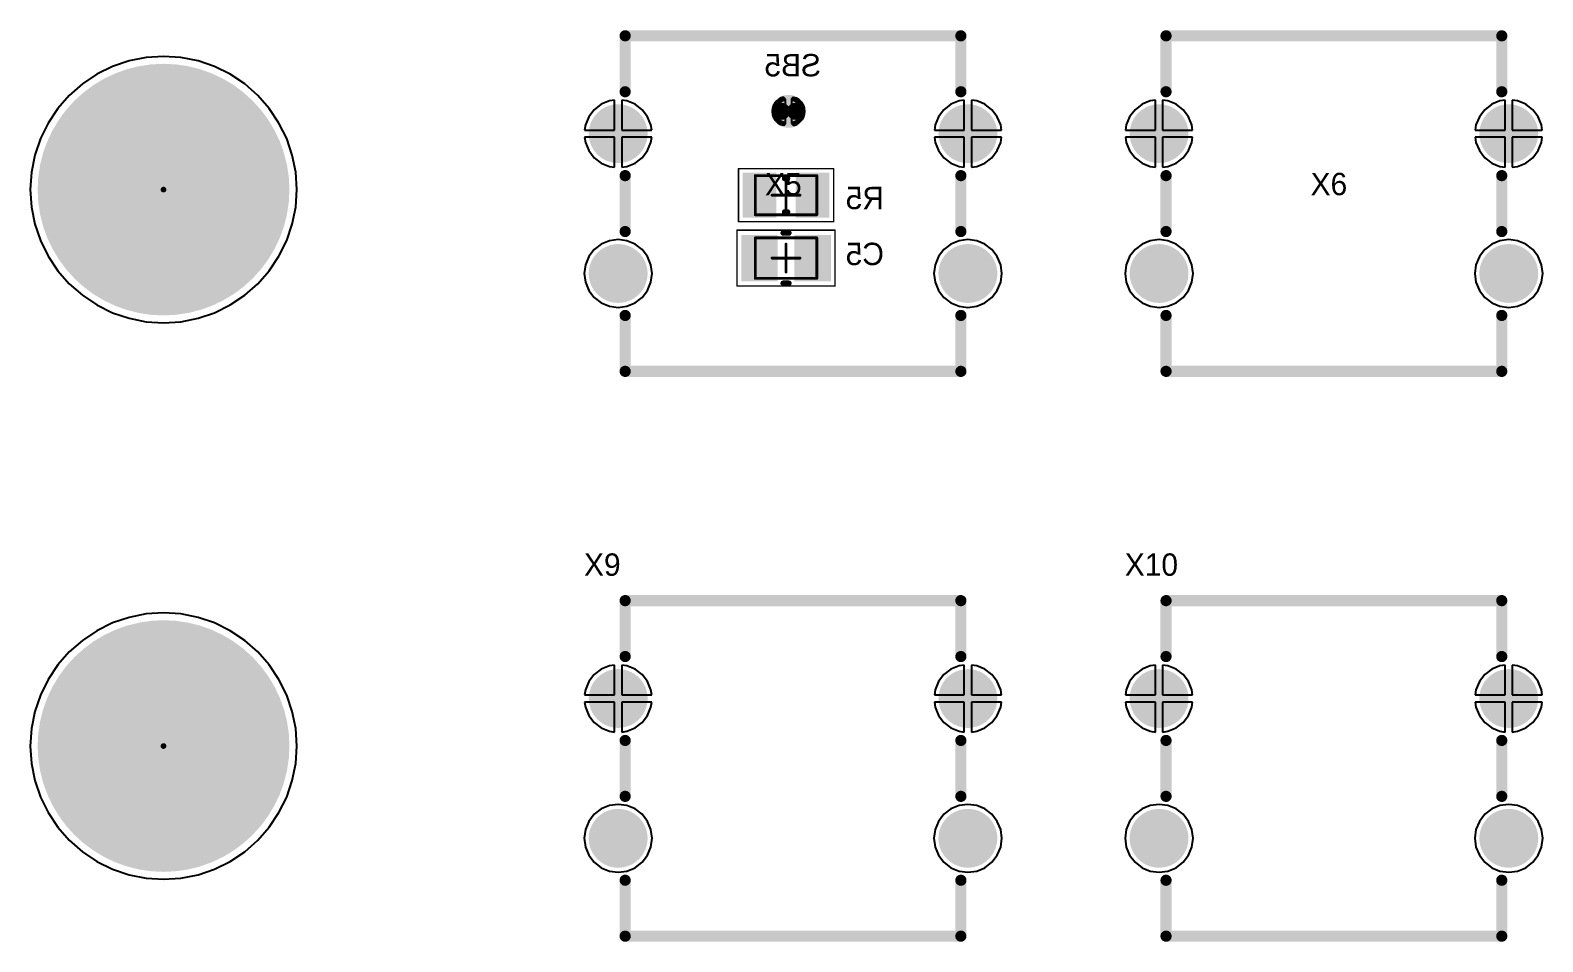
# Model space of a CAD drawing. Header units: millimetres. Extents: x 27 to 265, y 27 to 156.
# Drawn here: x 94.7 to 148.8, y 60.8 to 93.4 of the extents above; entities that cross this region are included whole.
import ezdxf

# ---------------------------------------------------------------- set-up
doc = ezdxf.new("R2010")
doc.units = ezdxf.units.MM
for name, color, linetype in [('BottomLayer', 5, 'Continuous'), ('BottomOverlay', 54, 'Continuous'), ('BottomPaste', 16, 'Continuous'), ('BottomSolder', 6, 'Continuous'), ('Mechanical13', 56, 'Continuous'), ('Mechanical15', 56, 'Continuous'), ('MultiLayer', 9, 'Continuous'), ('PadHoleLayer', 156, 'Continuous'), ('TopLayer', 1, 'Continuous'), ('TopOverlay', 2, 'Continuous'), ('TopSolder', 216, 'Continuous')]:
    doc.layers.add(name, color=color, linetype=linetype)

msp = doc.modelspace()

# ---------------------------------------------------------------- linework, layer by layer
at = {"layer": 'BottomLayer'}
for p, q in [((121.403, 90.851), (121.35, 90.792)), ((121.477, 90.924), (121.403, 90.851)), ((121.542, 90.967), (121.477, 90.924)), ((121.66, 91.005), (121.542, 90.967)), ((121.736, 90.932), (121.66, 91.005)), ((121.736, 90.07), (121.736, 90.932)), ((121.97, 90.983), (121.94, 90.93)), ((121.94, 90.93), (121.94, 90.068)), ((122.021, 91), (121.97, 90.983)), ((122.122, 90.969), (122.021, 91)), ((122.214, 90.911), (122.122, 90.969)), ((122.298, 90.83), (122.214, 90.911)), ((122.381, 90.693), (122.298, 90.83)), ((121.292, 90.693), (121.264, 90.599)), ((121.264, 90.599), (121.269, 90.378)), ((121.269, 90.378), (121.294, 90.307)), ((121.35, 90.792), (121.292, 90.693)), ((121.294, 90.307), (121.378, 90.17)), ((122.326, 90.208), (122.384, 90.307)), ((122.407, 90.622), (122.381, 90.693)), ((122.384, 90.307), (122.412, 90.401)), ((122.412, 90.401), (122.407, 90.622)), ((121.378, 90.17), (121.462, 90.089)), ((121.462, 90.089), (121.554, 90.031)), ((121.554, 90.031), (121.655, 90)), ((121.655, 90), (121.706, 90.017)), ((121.706, 90.017), (121.736, 90.07)), ((121.94, 90.068), (122.016, 89.995)), ((122.016, 89.995), (122.134, 90.033)), ((122.134, 90.033), (122.199, 90.076)), ((122.199, 90.076), (122.272, 90.149)), ((122.272, 90.149), (122.326, 90.208))]:
    msp.add_line(p, q, dxfattribs=at)
at = {"layer": 'BottomLayer', "const_width": 0.152}
for points in [[(121.659, 90.069, -0.77568), (121.659, 90.931)], [(122.016, 90.931, -0.77568), (122.016, 90.069)]]:
    msp.add_lwpolyline(points, format="xyb", dxfattribs=at)
at = {"layer": 'BottomLayer'}
for points, const_width in [([(121.621, 90.931, 1), (121.698, 90.931, 1)], 0.0762), ([(121.978, 90.931, 1), (122.054, 90.931, 1)], 0.0762), ([(115.275, 89.7, 1), (116.225, 89.7, 1)], 0.95), ([(121.449, 90.5, 1), (121.551, 90.5, 1)], 0.102), ([(121.45, 90.5, 1), (121.55, 90.5, 1)], 0.1), ([(122.125, 90.5, 1), (122.226, 90.5, 1)], 0.102), ([(122.126, 90.5, 1), (122.226, 90.5, 1)], 0.1), ([(127.775, 89.7, 1), (128.725, 89.7, 1)], 0.95), ([(134.608, 89.7, 1), (135.558, 89.7, 1)], 0.95), ([(147.108, 89.7, 1), (148.058, 89.7, 1)], 0.95), ([(121.621, 90.069, 1), (121.698, 90.069, 1)], 0.0762), ([(121.978, 90.069, 1), (122.054, 90.069, 1)], 0.0762), ([(115.275, 84.7, 1), (116.225, 84.7, 1)], 0.95), ([(127.775, 84.7, 1), (128.725, 84.7, 1)], 0.95), ([(134.608, 84.7, 1), (135.558, 84.7, 1)], 0.95), ([(147.108, 84.7, 1), (148.058, 84.7, 1)], 0.95), ([(115.275, 69.5, 1), (116.225, 69.5, 1)], 0.95), ([(127.775, 69.5, 1), (128.725, 69.5, 1)], 0.95), ([(134.608, 69.5, 1), (135.558, 69.5, 1)], 0.95), ([(147.108, 69.5, 1), (148.058, 69.5, 1)], 0.95), ([(115.275, 64.5, 1), (116.225, 64.5, 1)], 0.95), ([(127.775, 64.5, 1), (128.725, 64.5, 1)], 0.95), ([(134.608, 64.5, 1), (135.558, 64.5, 1)], 0.95), ([(147.108, 64.5, 1), (148.058, 64.5, 1)], 0.95)]:
    msp.add_lwpolyline(points, format="xyb", close=True, dxfattribs=dict(at, const_width=const_width))
at = {"layer": 'BottomLayer', "const_width": 0.203}
msp.add_lwpolyline([(121.5, 90.5), (122.176, 90.5)], dxfattribs=at)
at = {"layer": 'BottomLayer'}
for points in [[(121.3, 86.8), (121.3, 88.2), (120.3, 86.8), (120.3, 88.2)], [(123.2, 86.8), (123.2, 88.2), (122.2, 86.8), (122.2, 88.2)], [(120.25, 85.975), (120.25, 84.525), (121.35, 85.975), (121.35, 84.525)], [(122.15, 85.975), (122.15, 84.525), (123.25, 85.975), (123.25, 84.525)]]:
    msp.add_solid(points, dxfattribs=at)
at = {"layer": 'BottomOverlay', "const_width": 0.2}
for points in [[(121.7, 88.1), (121.8, 88.1)], [(121.7, 86.9), (121.8, 86.9)], [(121.65, 86.15), (121.85, 86.15)], [(121.65, 84.35), (121.85, 84.35)]]:
    msp.add_lwpolyline(points, dxfattribs=at)
at = {"layer": 'BottomOverlay', "const_width": 0.1}
for points in [[(121.65, 88.1, 1), (121.75, 88.1, 1)], [(121.75, 88.1, 1), (121.85, 88.1, 1)], [(121.65, 86.9, 1), (121.75, 86.9, 1)], [(121.75, 86.9, 1), (121.85, 86.9, 1)], [(121.6, 86.15, 1), (121.7, 86.15, 1)], [(121.8, 86.15, 1), (121.9, 86.15, 1)], [(121.6, 84.35, 1), (121.7, 84.35, 1)], [(121.8, 84.35, 1), (121.9, 84.35, 1)]]:
    msp.add_lwpolyline(points, format="xyb", close=True, dxfattribs=at)
at = {"layer": 'BottomPaste'}
for points in [[(121.3, 86.8), (121.3, 88.2), (120.3, 86.8), (120.3, 88.2)], [(123.2, 86.8), (123.2, 88.2), (122.2, 86.8), (122.2, 88.2)], [(120.25, 85.975), (120.25, 84.525), (121.35, 85.975), (121.35, 84.525)], [(122.15, 85.975), (122.15, 84.525), (123.25, 85.975), (123.25, 84.525)]]:
    msp.add_solid(points, dxfattribs=at)
at = {"layer": 'BottomSolder'}
for points, const_width in [([(122.089, 90.5, 1), (121.53, 90.5, 1)], 0.61), ([(122.145, 90.5, 1), (121.586, 90.5, 1)], 0.61), ([(115.224, 89.7, 1), (116.276, 89.7, 1)], 1.052), ([(121.378, 90.5, 1), (121.683, 90.5, 1)], 0.305), ([(121.434, 90.5, 1), (121.739, 90.5, 1)], 0.305), ([(121.399, 90.5, 1), (121.601, 90.5, 1)], 0.202), ([(121.937, 90.5, 1), (122.242, 90.5, 1)], 0.305), ([(121.993, 90.5, 1), (122.298, 90.5, 1)], 0.305), ([(122.075, 90.5, 1), (122.276, 90.5, 1)], 0.202), ([(127.724, 89.7, 1), (128.776, 89.7, 1)], 1.052), ([(134.558, 89.7, 1), (135.609, 89.7, 1)], 1.052), ([(147.058, 89.7, 1), (148.109, 89.7, 1)], 1.052), ([(99.449, 87.7, 1), (99.551, 87.7, 1)], 0.102), ([(115.224, 84.7, 1), (116.276, 84.7, 1)], 1.052), ([(127.724, 84.7, 1), (128.776, 84.7, 1)], 1.052), ([(134.558, 84.7, 1), (135.609, 84.7, 1)], 1.052), ([(147.058, 84.7, 1), (148.109, 84.7, 1)], 1.052), ([(115.224, 69.5, 1), (116.276, 69.5, 1)], 1.052), ([(127.724, 69.5, 1), (128.776, 69.5, 1)], 1.052), ([(134.558, 69.5, 1), (135.609, 69.5, 1)], 1.052), ([(147.058, 69.5, 1), (148.109, 69.5, 1)], 1.052), ([(99.449, 67.8, 1), (99.551, 67.8, 1)], 0.102), ([(115.224, 64.5, 1), (116.276, 64.5, 1)], 1.052), ([(127.724, 64.5, 1), (128.776, 64.5, 1)], 1.052), ([(134.558, 64.5, 1), (135.609, 64.5, 1)], 1.052), ([(147.058, 64.5, 1), (148.109, 64.5, 1)], 1.052)]:
    msp.add_lwpolyline(points, format="xyb", close=True, dxfattribs=dict(at, const_width=const_width))
for points in [[(121.402, 86.698), (121.402, 88.302), (120.198, 86.698), (120.198, 88.302)], [(123.302, 86.698), (123.302, 88.302), (122.098, 86.698), (122.098, 88.302)], [(120.148, 86.077), (120.148, 84.423), (121.452, 86.077), (121.452, 84.423)], [(122.048, 86.077), (122.048, 84.423), (123.352, 86.077), (123.352, 84.423)]]:
    msp.add_solid(points, dxfattribs=at)
at = {"layer": 'Mechanical13', "const_width": 0.1}
for points in [[(120.65, 88.2), (122.85, 88.2)], [(120.65, 86.8), (120.65, 88.2)], [(122.85, 86.8), (122.85, 88.2)], [(120.65, 86.8), (122.85, 86.8)], [(120.65, 84.525), (120.65, 85.975)], [(120.65, 85.975), (122.85, 85.975)], [(122.85, 84.525), (122.85, 85.975)], [(120.65, 84.525), (122.85, 84.525)]]:
    msp.add_lwpolyline(points, dxfattribs=at)
at = {"layer": 'Mechanical13', "const_width": 0.05}
for points in [[(120.625, 88.2, 1), (120.675, 88.2, 1)], [(120.625, 88.2, 1), (120.675, 88.2, 1)], [(122.825, 88.2, 1), (122.875, 88.2, 1)], [(122.825, 88.2, 1), (122.875, 88.2, 1)], [(120.625, 86.8, 1), (120.675, 86.8, 1)], [(120.625, 86.8, 1), (120.675, 86.8, 1)], [(122.825, 86.8, 1), (122.875, 86.8, 1)], [(122.825, 86.8, 1), (122.875, 86.8, 1)], [(120.625, 85.975, 1), (120.675, 85.975, 1)], [(120.625, 85.975, 1), (120.675, 85.975, 1)], [(122.825, 85.975, 1), (122.875, 85.975, 1)], [(122.825, 85.975, 1), (122.875, 85.975, 1)], [(120.625, 84.525, 1), (120.675, 84.525, 1)], [(120.625, 84.525, 1), (120.675, 84.525, 1)], [(122.825, 84.525, 1), (122.875, 84.525, 1)], [(122.825, 84.525, 1), (122.875, 84.525, 1)]]:
    msp.add_lwpolyline(points, format="xyb", close=True, dxfattribs=at)
at = {"layer": 'Mechanical15'}
for points, const_width in [([(120.05, 88.45), (123.45, 88.45)], 0.05), ([(120.05, 86.55), (120.05, 88.45)], 0.05), ([(123.45, 86.55), (123.45, 88.45)], 0.05), ([(121.75, 87), (121.75, 88)], 0.1), ([(121.25, 87.5), (122.25, 87.5)], 0.1), ([(120.05, 86.55), (123.45, 86.55)], 0.05), ([(120, 84.25), (120, 86.25)], 0.05), ([(120, 86.25), (123.5, 86.25)], 0.05), ([(123.5, 84.25), (123.5, 86.25)], 0.05), ([(121.75, 84.75), (121.75, 85.75)], 0.1), ([(121.25, 85.25), (122.25, 85.25)], 0.1), ([(120, 84.25), (123.5, 84.25)], 0.05)]:
    msp.add_lwpolyline(points, dxfattribs=dict(at, const_width=const_width))
for points, const_width in [([(120.038, 88.45, 1), (120.063, 88.45, 1)], 0.025), ([(120.038, 88.45, 1), (120.063, 88.45, 1)], 0.025), ([(123.438, 88.45, 1), (123.463, 88.45, 1)], 0.025), ([(123.438, 88.45, 1), (123.463, 88.45, 1)], 0.025), ([(121.725, 88, 1), (121.775, 88, 1)], 0.05), ([(121.225, 87.5, 1), (121.275, 87.5, 1)], 0.05), ([(121.725, 87, 1), (121.775, 87, 1)], 0.05), ([(122.225, 87.5, 1), (122.275, 87.5, 1)], 0.05), ([(120.038, 86.55, 1), (120.063, 86.55, 1)], 0.025), ([(120.038, 86.55, 1), (120.063, 86.55, 1)], 0.025), ([(123.438, 86.55, 1), (123.463, 86.55, 1)], 0.025), ([(123.438, 86.55, 1), (123.463, 86.55, 1)], 0.025), ([(119.987, 86.25, 1), (120.012, 86.25, 1)], 0.025), ([(119.987, 86.25, 1), (120.012, 86.25, 1)], 0.025), ([(123.488, 86.25, 1), (123.512, 86.25, 1)], 0.025), ([(123.488, 86.25, 1), (123.512, 86.25, 1)], 0.025), ([(121.725, 85.75, 1), (121.775, 85.75, 1)], 0.05), ([(121.225, 85.25, 1), (121.275, 85.25, 1)], 0.05), ([(122.225, 85.25, 1), (122.275, 85.25, 1)], 0.05), ([(121.725, 84.75, 1), (121.775, 84.75, 1)], 0.05), ([(119.987, 84.25, 1), (120.012, 84.25, 1)], 0.025), ([(119.987, 84.25, 1), (120.012, 84.25, 1)], 0.025), ([(123.488, 84.25, 1), (123.512, 84.25, 1)], 0.025), ([(123.488, 84.25, 1), (123.512, 84.25, 1)], 0.025)]:
    msp.add_lwpolyline(points, format="xyb", close=True, dxfattribs=dict(at, const_width=const_width))
at = {"layer": 'MultiLayer', "const_width": 0.95}
for points in [[(115.275, 89.7, 1), (116.225, 89.7, 1)], [(127.775, 89.7, 1), (128.725, 89.7, 1)], [(134.608, 89.7, 1), (135.558, 89.7, 1)], [(147.108, 89.7, 1), (148.058, 89.7, 1)], [(115.275, 84.7, 1), (116.225, 84.7, 1)], [(127.775, 84.7, 1), (128.725, 84.7, 1)], [(134.608, 84.7, 1), (135.558, 84.7, 1)], [(147.108, 84.7, 1), (148.058, 84.7, 1)], [(115.275, 69.5, 1), (116.225, 69.5, 1)], [(127.775, 69.5, 1), (128.725, 69.5, 1)], [(134.608, 69.5, 1), (135.558, 69.5, 1)], [(147.108, 69.5, 1), (148.058, 69.5, 1)], [(115.275, 64.5, 1), (116.225, 64.5, 1)], [(127.775, 64.5, 1), (128.725, 64.5, 1)], [(134.608, 64.5, 1), (135.558, 64.5, 1)], [(147.108, 64.5, 1), (148.058, 64.5, 1)]]:
    msp.add_lwpolyline(points, format="xyb", close=True, dxfattribs=at)
at = {"layer": 'PadHoleLayer'}
for points, const_width in [([(97.25, 87.7, 1), (101.75, 87.7, 1)], 4.5), ([(115.425, 89.7, 1), (116.075, 89.7, 1)], 0.65), ([(127.925, 89.7, 1), (128.575, 89.7, 1)], 0.65), ([(134.758, 89.7, 1), (135.408, 89.7, 1)], 0.65), ([(147.258, 89.7, 1), (147.908, 89.7, 1)], 0.65), ([(115.425, 84.7, 1), (116.075, 84.7, 1)], 0.65), ([(127.925, 84.7, 1), (128.575, 84.7, 1)], 0.65), ([(134.758, 84.7, 1), (135.408, 84.7, 1)], 0.65), ([(147.258, 84.7, 1), (147.908, 84.7, 1)], 0.65), ([(97.25, 67.8, 1), (101.75, 67.8, 1)], 4.5), ([(115.425, 69.5, 1), (116.075, 69.5, 1)], 0.65), ([(127.925, 69.5, 1), (128.575, 69.5, 1)], 0.65), ([(134.758, 69.5, 1), (135.408, 69.5, 1)], 0.65), ([(147.258, 69.5, 1), (147.908, 69.5, 1)], 0.65), ([(115.425, 64.5, 1), (116.075, 64.5, 1)], 0.65), ([(127.925, 64.5, 1), (128.575, 64.5, 1)], 0.65), ([(134.758, 64.5, 1), (135.408, 64.5, 1)], 0.65), ([(147.258, 64.5, 1), (147.908, 64.5, 1)], 0.65)]:
    msp.add_lwpolyline(points, format="xyb", close=True, dxfattribs=dict(at, const_width=const_width))
at = {"layer": 'TopLayer'}
for p, q in [((99.5, 92.464), (98.878, 92.423)), ((100.122, 92.423), (99.5, 92.464)), ((97.677, 92.102), (97.118, 91.826)), ((98.267, 92.302), (97.677, 92.102)), ((98.878, 92.423), (98.267, 92.302)), ((100.733, 92.302), (100.122, 92.423)), ((101.323, 92.102), (100.733, 92.302)), ((101.882, 91.826), (101.323, 92.102)), ((96.6, 91.48), (96.131, 91.069)), ((97.118, 91.826), (96.6, 91.48)), ((102.4, 91.48), (101.882, 91.826)), ((102.869, 91.069), (102.4, 91.48)), ((96.131, 91.069), (95.72, 90.6)), ((103.28, 90.6), (102.869, 91.069)), ((115.436, 90.873), (115.143, 90.752)), ((115.623, 90.898), (115.436, 90.873)), ((115.623, 89.827), (115.623, 90.898)), ((116.064, 90.873), (115.877, 90.898)), ((115.877, 90.898), (115.877, 89.827)), ((116.357, 90.752), (116.064, 90.873)), ((127.936, 90.873), (127.643, 90.752)), ((128.123, 90.898), (127.936, 90.873)), ((128.123, 89.827), (128.123, 90.898)), ((128.564, 90.873), (128.377, 90.898)), ((128.377, 90.898), (128.377, 89.827)), ((128.857, 90.752), (128.564, 90.873)), ((134.769, 90.873), (134.476, 90.752)), ((134.956, 90.898), (134.769, 90.873)), ((134.956, 89.827), (134.956, 90.898)), ((135.398, 90.873), (135.21, 90.898)), ((135.21, 90.898), (135.21, 89.827)), ((135.691, 90.752), (135.398, 90.873)), ((147.269, 90.873), (146.976, 90.752)), ((147.456, 90.898), (147.269, 90.873)), ((147.456, 89.827), (147.456, 90.898)), ((147.898, 90.873), (147.71, 90.898)), ((147.71, 90.898), (147.71, 89.827)), ((148.191, 90.752), (147.898, 90.873)), ((95.72, 90.6), (95.374, 90.082)), ((103.626, 90.082), (103.28, 90.6)), ((114.698, 90.307), (114.577, 90.014)), ((114.891, 90.559), (114.698, 90.307)), ((115.143, 90.752), (114.891, 90.559)), ((116.609, 90.559), (116.357, 90.752)), ((116.802, 90.307), (116.609, 90.559)), ((116.923, 90.014), (116.802, 90.307)), ((127.198, 90.307), (127.077, 90.014)), ((127.391, 90.559), (127.198, 90.307)), ((127.643, 90.752), (127.391, 90.559)), ((129.109, 90.559), (128.857, 90.752)), ((129.302, 90.307), (129.109, 90.559)), ((129.423, 90.014), (129.302, 90.307)), ((134.032, 90.307), (133.91, 90.014)), ((134.225, 90.559), (134.032, 90.307)), ((134.476, 90.752), (134.225, 90.559)), ((135.942, 90.559), (135.691, 90.752)), ((136.135, 90.307), (135.942, 90.559)), ((136.256, 90.014), (136.135, 90.307)), ((146.532, 90.307), (146.41, 90.014)), ((146.725, 90.559), (146.532, 90.307)), ((146.976, 90.752), (146.725, 90.559)), ((148.442, 90.559), (148.191, 90.752)), ((148.635, 90.307), (148.442, 90.559)), ((148.756, 90.014), (148.635, 90.307)), ((95.374, 90.082), (95.098, 89.523)), ((103.902, 89.523), (103.626, 90.082)), ((114.577, 90.014), (114.552, 89.827)), ((114.552, 89.827), (115.623, 89.827)), ((115.877, 89.827), (116.948, 89.827)), ((116.948, 89.827), (116.923, 90.014)), ((127.077, 90.014), (127.052, 89.827)), ((127.052, 89.827), (128.123, 89.827)), ((128.377, 89.827), (129.448, 89.827)), ((129.448, 89.827), (129.423, 90.014)), ((133.91, 90.014), (133.886, 89.827)), ((133.886, 89.827), (134.956, 89.827)), ((135.21, 89.827), (136.281, 89.827)), ((136.281, 89.827), (136.256, 90.014)), ((146.41, 90.014), (146.386, 89.827)), ((146.386, 89.827), (147.456, 89.827)), ((147.71, 89.827), (148.781, 89.827)), ((148.781, 89.827), (148.756, 90.014)), ((95.098, 89.523), (94.898, 88.933)), ((104.102, 88.933), (103.902, 89.523)), ((115.623, 89.573), (114.552, 89.573)), ((114.552, 89.573), (114.577, 89.386)), ((114.577, 89.386), (114.698, 89.093)), ((115.623, 88.502), (115.623, 89.573)), ((116.948, 89.573), (115.877, 89.573)), ((115.877, 89.573), (115.877, 88.502)), ((116.802, 89.093), (116.923, 89.386)), ((116.923, 89.386), (116.948, 89.573)), ((128.123, 89.573), (127.052, 89.573)), ((127.052, 89.573), (127.077, 89.386)), ((127.077, 89.386), (127.198, 89.093)), ((128.123, 88.502), (128.123, 89.573)), ((129.448, 89.573), (128.377, 89.573)), ((128.377, 89.573), (128.377, 88.502)), ((129.302, 89.093), (129.423, 89.386)), ((129.423, 89.386), (129.448, 89.573)), ((134.956, 89.573), (133.886, 89.573)), ((133.886, 89.573), (133.91, 89.386)), ((133.91, 89.386), (134.032, 89.093)), ((134.956, 88.502), (134.956, 89.573)), ((136.281, 89.573), (135.21, 89.573)), ((135.21, 89.573), (135.21, 88.502)), ((136.135, 89.093), (136.256, 89.386)), ((136.256, 89.386), (136.281, 89.573)), ((147.456, 89.573), (146.386, 89.573)), ((146.386, 89.573), (146.41, 89.386)), ((146.41, 89.386), (146.532, 89.093)), ((147.456, 88.502), (147.456, 89.573)), ((148.781, 89.573), (147.71, 89.573)), ((147.71, 89.573), (147.71, 88.502)), ((148.635, 89.093), (148.756, 89.386)), ((148.756, 89.386), (148.781, 89.573)), ((94.898, 88.933), (94.777, 88.322)), ((104.223, 88.322), (104.102, 88.933)), ((114.698, 89.093), (114.891, 88.841)), ((114.891, 88.841), (115.143, 88.648)), ((116.357, 88.648), (116.609, 88.841)), ((116.609, 88.841), (116.802, 89.093)), ((127.198, 89.093), (127.391, 88.841)), ((127.391, 88.841), (127.643, 88.648)), ((128.857, 88.648), (129.109, 88.841)), ((129.109, 88.841), (129.302, 89.093)), ((134.032, 89.093), (134.225, 88.841)), ((134.225, 88.841), (134.476, 88.648)), ((135.691, 88.648), (135.942, 88.841)), ((135.942, 88.841), (136.135, 89.093)), ((146.532, 89.093), (146.725, 88.841)), ((146.725, 88.841), (146.976, 88.648)), ((148.191, 88.648), (148.442, 88.841)), ((148.442, 88.841), (148.635, 89.093)), ((94.777, 88.322), (94.736, 87.7)), ((104.264, 87.7), (104.223, 88.322)), ((115.143, 88.648), (115.436, 88.527)), ((115.436, 88.527), (115.623, 88.502)), ((115.877, 88.502), (116.064, 88.527)), ((116.064, 88.527), (116.357, 88.648)), ((127.643, 88.648), (127.936, 88.527)), ((127.936, 88.527), (128.123, 88.502)), ((128.377, 88.502), (128.564, 88.527)), ((128.564, 88.527), (128.857, 88.648)), ((134.476, 88.648), (134.769, 88.527)), ((134.769, 88.527), (134.956, 88.502)), ((135.21, 88.502), (135.398, 88.527)), ((135.398, 88.527), (135.691, 88.648)), ((146.976, 88.648), (147.269, 88.527)), ((147.269, 88.527), (147.456, 88.502)), ((147.71, 88.502), (147.898, 88.527)), ((147.898, 88.527), (148.191, 88.648)), ((94.736, 87.7), (94.777, 87.078)), ((104.223, 87.078), (104.264, 87.7)), ((94.777, 87.078), (94.898, 86.467)), ((104.102, 86.467), (104.223, 87.078)), ((94.898, 86.467), (95.098, 85.877)), ((103.902, 85.877), (104.102, 86.467)), ((95.098, 85.877), (95.374, 85.318)), ((103.626, 85.318), (103.902, 85.877)), ((114.891, 85.559), (114.698, 85.307)), ((115.143, 85.752), (114.891, 85.559)), ((115.436, 85.873), (115.143, 85.752)), ((115.75, 85.914), (115.436, 85.873)), ((116.064, 85.873), (115.75, 85.914)), ((116.357, 85.752), (116.064, 85.873)), ((116.609, 85.559), (116.357, 85.752)), ((116.802, 85.307), (116.609, 85.559)), ((127.391, 85.559), (127.198, 85.307)), ((127.643, 85.752), (127.391, 85.559)), ((127.936, 85.873), (127.643, 85.752)), ((128.25, 85.914), (127.936, 85.873)), ((128.564, 85.873), (128.25, 85.914)), ((128.857, 85.752), (128.564, 85.873)), ((129.109, 85.559), (128.857, 85.752)), ((129.302, 85.307), (129.109, 85.559)), ((134.225, 85.559), (134.032, 85.307)), ((134.476, 85.752), (134.225, 85.559)), ((134.769, 85.873), (134.476, 85.752)), ((135.083, 85.914), (134.769, 85.873)), ((135.398, 85.873), (135.083, 85.914)), ((135.691, 85.752), (135.398, 85.873)), ((135.942, 85.559), (135.691, 85.752)), ((136.135, 85.307), (135.942, 85.559)), ((146.725, 85.559), (146.532, 85.307)), ((146.976, 85.752), (146.725, 85.559)), ((147.269, 85.873), (146.976, 85.752)), ((147.583, 85.914), (147.269, 85.873)), ((147.898, 85.873), (147.583, 85.914)), ((148.191, 85.752), (147.898, 85.873)), ((148.442, 85.559), (148.191, 85.752)), ((148.635, 85.307), (148.442, 85.559)), ((95.374, 85.318), (95.72, 84.8)), ((103.28, 84.8), (103.626, 85.318)), ((114.577, 85.014), (114.536, 84.7)), ((114.698, 85.307), (114.577, 85.014)), ((116.923, 85.014), (116.802, 85.307)), ((116.964, 84.7), (116.923, 85.014)), ((127.077, 85.014), (127.036, 84.7)), ((127.198, 85.307), (127.077, 85.014)), ((129.423, 85.014), (129.302, 85.307)), ((129.464, 84.7), (129.423, 85.014)), ((133.91, 85.014), (133.869, 84.7)), ((134.032, 85.307), (133.91, 85.014)), ((136.256, 85.014), (136.135, 85.307)), ((136.298, 84.7), (136.256, 85.014)), ((146.41, 85.014), (146.369, 84.7)), ((146.532, 85.307), (146.41, 85.014)), ((148.756, 85.014), (148.635, 85.307)), ((148.798, 84.7), (148.756, 85.014)), ((95.72, 84.8), (96.131, 84.331)), ((102.869, 84.331), (103.28, 84.8)), ((114.536, 84.7), (114.577, 84.386)), ((114.577, 84.386), (114.698, 84.093)), ((116.802, 84.093), (116.923, 84.386)), ((116.923, 84.386), (116.964, 84.7)), ((127.036, 84.7), (127.077, 84.386)), ((127.077, 84.386), (127.198, 84.093)), ((129.302, 84.093), (129.423, 84.386)), ((129.423, 84.386), (129.464, 84.7)), ((133.869, 84.7), (133.91, 84.386)), ((133.91, 84.386), (134.032, 84.093)), ((136.135, 84.093), (136.256, 84.386)), ((136.256, 84.386), (136.298, 84.7)), ((146.369, 84.7), (146.41, 84.386)), ((146.41, 84.386), (146.532, 84.093)), ((148.635, 84.093), (148.756, 84.386)), ((148.756, 84.386), (148.798, 84.7)), ((96.131, 84.331), (96.6, 83.92)), ((96.6, 83.92), (97.118, 83.574)), ((101.882, 83.574), (102.4, 83.92)), ((102.4, 83.92), (102.869, 84.331)), ((114.698, 84.093), (114.891, 83.841)), ((114.891, 83.841), (115.143, 83.648)), ((116.357, 83.648), (116.609, 83.841)), ((116.609, 83.841), (116.802, 84.093)), ((127.198, 84.093), (127.391, 83.841)), ((127.391, 83.841), (127.643, 83.648)), ((128.857, 83.648), (129.109, 83.841)), ((129.109, 83.841), (129.302, 84.093)), ((134.032, 84.093), (134.225, 83.841)), ((134.225, 83.841), (134.476, 83.648)), ((135.691, 83.648), (135.942, 83.841)), ((135.942, 83.841), (136.135, 84.093)), ((146.532, 84.093), (146.725, 83.841)), ((146.725, 83.841), (146.976, 83.648)), ((148.191, 83.648), (148.442, 83.841)), ((148.442, 83.841), (148.635, 84.093)), ((97.118, 83.574), (97.677, 83.298)), ((97.677, 83.298), (98.267, 83.098)), ((100.733, 83.098), (101.323, 83.298)), ((101.323, 83.298), (101.882, 83.574)), ((115.143, 83.648), (115.436, 83.527)), ((115.436, 83.527), (115.75, 83.486)), ((115.75, 83.486), (116.064, 83.527)), ((116.064, 83.527), (116.357, 83.648)), ((127.643, 83.648), (127.936, 83.527)), ((127.936, 83.527), (128.25, 83.486)), ((128.25, 83.486), (128.564, 83.527)), ((128.564, 83.527), (128.857, 83.648)), ((134.476, 83.648), (134.769, 83.527)), ((134.769, 83.527), (135.083, 83.486)), ((135.083, 83.486), (135.398, 83.527)), ((135.398, 83.527), (135.691, 83.648)), ((146.976, 83.648), (147.269, 83.527)), ((147.269, 83.527), (147.583, 83.486)), ((147.583, 83.486), (147.898, 83.527)), ((147.898, 83.527), (148.191, 83.648)), ((98.267, 83.098), (98.878, 82.977)), ((98.878, 82.977), (99.5, 82.936)), ((99.5, 82.936), (100.122, 82.977)), ((100.122, 82.977), (100.733, 83.098)), ((98.878, 72.523), (98.267, 72.402)), ((99.5, 72.564), (98.878, 72.523)), ((100.122, 72.523), (99.5, 72.564)), ((100.733, 72.402), (100.122, 72.523)), ((97.118, 71.926), (96.6, 71.58)), ((97.677, 72.202), (97.118, 71.926)), ((98.267, 72.402), (97.677, 72.202)), ((101.323, 72.202), (100.733, 72.402)), ((101.882, 71.926), (101.323, 72.202)), ((102.4, 71.58), (101.882, 71.926)), ((96.6, 71.58), (96.131, 71.169)), ((102.869, 71.169), (102.4, 71.58)), ((96.131, 71.169), (95.72, 70.7)), ((103.28, 70.7), (102.869, 71.169)), ((95.72, 70.7), (95.374, 70.182)), ((103.626, 70.182), (103.28, 70.7)), ((114.891, 70.359), (114.698, 70.107)), ((115.143, 70.552), (114.891, 70.359)), ((115.436, 70.673), (115.143, 70.552)), ((115.623, 70.698), (115.436, 70.673)), ((115.623, 69.627), (115.623, 70.698)), ((116.064, 70.673), (115.877, 70.698)), ((115.877, 70.698), (115.877, 69.627)), ((116.357, 70.552), (116.064, 70.673)), ((116.609, 70.359), (116.357, 70.552)), ((116.802, 70.107), (116.609, 70.359)), ((127.391, 70.359), (127.198, 70.107)), ((127.643, 70.552), (127.391, 70.359)), ((127.936, 70.673), (127.643, 70.552)), ((128.123, 70.698), (127.936, 70.673)), ((128.123, 69.627), (128.123, 70.698)), ((128.564, 70.673), (128.377, 70.698)), ((128.377, 70.698), (128.377, 69.627)), ((128.857, 70.552), (128.564, 70.673)), ((129.109, 70.359), (128.857, 70.552)), ((129.302, 70.107), (129.109, 70.359)), ((134.225, 70.359), (134.032, 70.107)), ((134.476, 70.552), (134.225, 70.359)), ((134.769, 70.673), (134.476, 70.552)), ((134.956, 70.698), (134.769, 70.673)), ((134.956, 69.627), (134.956, 70.698)), ((135.398, 70.673), (135.21, 70.698)), ((135.21, 70.698), (135.21, 69.627)), ((135.691, 70.552), (135.398, 70.673)), ((135.942, 70.359), (135.691, 70.552)), ((136.135, 70.107), (135.942, 70.359)), ((146.725, 70.359), (146.532, 70.107)), ((146.976, 70.552), (146.725, 70.359)), ((147.269, 70.673), (146.976, 70.552)), ((147.456, 70.698), (147.269, 70.673)), ((147.456, 69.627), (147.456, 70.698)), ((147.898, 70.673), (147.71, 70.698)), ((147.71, 70.698), (147.71, 69.627)), ((148.191, 70.552), (147.898, 70.673)), ((148.442, 70.359), (148.191, 70.552)), ((148.635, 70.107), (148.442, 70.359)), ((95.374, 70.182), (95.098, 69.623)), ((103.902, 69.623), (103.626, 70.182)), ((114.577, 69.814), (114.552, 69.627)), ((114.698, 70.107), (114.577, 69.814)), ((116.923, 69.814), (116.802, 70.107)), ((116.948, 69.627), (116.923, 69.814)), ((127.077, 69.814), (127.052, 69.627)), ((127.198, 70.107), (127.077, 69.814)), ((129.423, 69.814), (129.302, 70.107)), ((129.448, 69.627), (129.423, 69.814)), ((133.91, 69.814), (133.886, 69.627)), ((134.032, 70.107), (133.91, 69.814)), ((136.256, 69.814), (136.135, 70.107)), ((136.281, 69.627), (136.256, 69.814)), ((146.41, 69.814), (146.386, 69.627)), ((146.532, 70.107), (146.41, 69.814)), ((148.756, 69.814), (148.635, 70.107)), ((148.781, 69.627), (148.756, 69.814)), ((95.098, 69.623), (94.898, 69.033)), ((104.102, 69.033), (103.902, 69.623)), ((114.552, 69.627), (115.623, 69.627)), ((115.623, 69.373), (114.552, 69.373)), ((114.552, 69.373), (114.577, 69.186)), ((115.623, 68.302), (115.623, 69.373)), ((115.877, 69.627), (116.948, 69.627)), ((116.948, 69.373), (115.877, 69.373)), ((115.877, 69.373), (115.877, 68.302)), ((116.923, 69.186), (116.948, 69.373)), ((127.052, 69.627), (128.123, 69.627)), ((128.123, 69.373), (127.052, 69.373)), ((127.052, 69.373), (127.077, 69.186)), ((128.123, 68.302), (128.123, 69.373)), ((128.377, 69.627), (129.448, 69.627)), ((129.448, 69.373), (128.377, 69.373)), ((128.377, 69.373), (128.377, 68.302)), ((129.423, 69.186), (129.448, 69.373)), ((133.886, 69.627), (134.956, 69.627)), ((134.956, 69.373), (133.886, 69.373)), ((133.886, 69.373), (133.91, 69.186)), ((134.956, 68.302), (134.956, 69.373)), ((135.21, 69.627), (136.281, 69.627)), ((136.281, 69.373), (135.21, 69.373)), ((135.21, 69.373), (135.21, 68.302)), ((136.256, 69.186), (136.281, 69.373)), ((146.386, 69.627), (147.456, 69.627)), ((147.456, 69.373), (146.386, 69.373)), ((146.386, 69.373), (146.41, 69.186)), ((147.456, 68.302), (147.456, 69.373)), ((147.71, 69.627), (148.781, 69.627)), ((148.781, 69.373), (147.71, 69.373)), ((147.71, 69.373), (147.71, 68.302)), ((148.756, 69.186), (148.781, 69.373)), ((94.898, 69.033), (94.777, 68.422)), ((104.223, 68.422), (104.102, 69.033)), ((114.577, 69.186), (114.698, 68.893)), ((114.698, 68.893), (114.891, 68.641)), ((116.609, 68.641), (116.802, 68.893)), ((116.802, 68.893), (116.923, 69.186)), ((127.077, 69.186), (127.198, 68.893)), ((127.198, 68.893), (127.391, 68.641)), ((129.109, 68.641), (129.302, 68.893)), ((129.302, 68.893), (129.423, 69.186)), ((133.91, 69.186), (134.032, 68.893)), ((134.032, 68.893), (134.225, 68.641)), ((135.942, 68.641), (136.135, 68.893)), ((136.135, 68.893), (136.256, 69.186)), ((146.41, 69.186), (146.532, 68.893)), ((146.532, 68.893), (146.725, 68.641)), ((148.442, 68.641), (148.635, 68.893)), ((148.635, 68.893), (148.756, 69.186)), ((94.777, 68.422), (94.736, 67.8)), ((104.264, 67.8), (104.223, 68.422)), ((114.891, 68.641), (115.143, 68.448)), ((115.143, 68.448), (115.436, 68.327)), ((115.436, 68.327), (115.623, 68.302)), ((115.877, 68.302), (116.064, 68.327)), ((116.064, 68.327), (116.357, 68.448)), ((116.357, 68.448), (116.609, 68.641)), ((127.391, 68.641), (127.643, 68.448)), ((127.643, 68.448), (127.936, 68.327)), ((127.936, 68.327), (128.123, 68.302)), ((128.377, 68.302), (128.564, 68.327)), ((128.564, 68.327), (128.857, 68.448)), ((128.857, 68.448), (129.109, 68.641)), ((134.225, 68.641), (134.476, 68.448)), ((134.476, 68.448), (134.769, 68.327)), ((134.769, 68.327), (134.956, 68.302)), ((135.21, 68.302), (135.398, 68.327)), ((135.398, 68.327), (135.691, 68.448)), ((135.691, 68.448), (135.942, 68.641)), ((146.725, 68.641), (146.976, 68.448)), ((146.976, 68.448), (147.269, 68.327)), ((147.269, 68.327), (147.456, 68.302)), ((147.71, 68.302), (147.898, 68.327)), ((147.898, 68.327), (148.191, 68.448)), ((148.191, 68.448), (148.442, 68.641)), ((94.736, 67.8), (94.777, 67.178)), ((104.223, 67.178), (104.264, 67.8)), ((94.777, 67.178), (94.898, 66.567)), ((104.102, 66.567), (104.223, 67.178)), ((94.898, 66.567), (95.098, 65.977)), ((103.902, 65.977), (104.102, 66.567)), ((95.098, 65.977), (95.374, 65.418)), ((103.626, 65.418), (103.902, 65.977)), ((95.374, 65.418), (95.72, 64.9)), ((103.28, 64.9), (103.626, 65.418)), ((115.143, 65.552), (114.891, 65.359)), ((115.436, 65.673), (115.143, 65.552)), ((115.75, 65.714), (115.436, 65.673)), ((116.064, 65.673), (115.75, 65.714)), ((116.357, 65.552), (116.064, 65.673)), ((116.609, 65.359), (116.357, 65.552)), ((127.643, 65.552), (127.391, 65.359)), ((127.936, 65.673), (127.643, 65.552)), ((128.25, 65.714), (127.936, 65.673)), ((128.564, 65.673), (128.25, 65.714)), ((128.857, 65.552), (128.564, 65.673)), ((129.109, 65.359), (128.857, 65.552)), ((134.476, 65.552), (134.225, 65.359)), ((134.769, 65.673), (134.476, 65.552)), ((135.083, 65.714), (134.769, 65.673)), ((135.398, 65.673), (135.083, 65.714)), ((135.691, 65.552), (135.398, 65.673)), ((135.942, 65.359), (135.691, 65.552)), ((146.976, 65.552), (146.725, 65.359)), ((147.269, 65.673), (146.976, 65.552)), ((147.583, 65.714), (147.269, 65.673)), ((147.898, 65.673), (147.583, 65.714)), ((148.191, 65.552), (147.898, 65.673)), ((148.442, 65.359), (148.191, 65.552)), ((95.72, 64.9), (96.131, 64.431)), ((102.869, 64.431), (103.28, 64.9)), ((114.698, 65.107), (114.577, 64.814)), ((114.891, 65.359), (114.698, 65.107)), ((116.802, 65.107), (116.609, 65.359)), ((116.923, 64.814), (116.802, 65.107)), ((127.198, 65.107), (127.077, 64.814)), ((127.391, 65.359), (127.198, 65.107)), ((129.302, 65.107), (129.109, 65.359)), ((129.423, 64.814), (129.302, 65.107)), ((134.032, 65.107), (133.91, 64.814)), ((134.225, 65.359), (134.032, 65.107)), ((136.135, 65.107), (135.942, 65.359)), ((136.256, 64.814), (136.135, 65.107)), ((146.532, 65.107), (146.41, 64.814)), ((146.725, 65.359), (146.532, 65.107)), ((148.635, 65.107), (148.442, 65.359)), ((148.756, 64.814), (148.635, 65.107)), ((96.131, 64.431), (96.6, 64.02)), ((102.4, 64.02), (102.869, 64.431)), ((114.577, 64.814), (114.536, 64.5)), ((114.536, 64.5), (114.577, 64.186)), ((116.964, 64.5), (116.923, 64.814)), ((116.923, 64.186), (116.964, 64.5)), ((127.077, 64.814), (127.036, 64.5)), ((127.036, 64.5), (127.077, 64.186)), ((129.464, 64.5), (129.423, 64.814)), ((129.423, 64.186), (129.464, 64.5)), ((133.91, 64.814), (133.869, 64.5)), ((133.869, 64.5), (133.91, 64.186)), ((136.298, 64.5), (136.256, 64.814)), ((136.256, 64.186), (136.298, 64.5)), ((146.41, 64.814), (146.369, 64.5)), ((146.369, 64.5), (146.41, 64.186)), ((148.798, 64.5), (148.756, 64.814)), ((148.756, 64.186), (148.798, 64.5)), ((96.6, 64.02), (97.118, 63.674)), ((101.882, 63.674), (102.4, 64.02)), ((114.577, 64.186), (114.698, 63.893)), ((114.698, 63.893), (114.891, 63.641)), ((116.609, 63.641), (116.802, 63.893)), ((116.802, 63.893), (116.923, 64.186)), ((127.077, 64.186), (127.198, 63.893)), ((127.198, 63.893), (127.391, 63.641)), ((129.109, 63.641), (129.302, 63.893)), ((129.302, 63.893), (129.423, 64.186)), ((133.91, 64.186), (134.032, 63.893)), ((134.032, 63.893), (134.225, 63.641)), ((135.942, 63.641), (136.135, 63.893)), ((136.135, 63.893), (136.256, 64.186)), ((146.41, 64.186), (146.532, 63.893)), ((146.532, 63.893), (146.725, 63.641)), ((148.442, 63.641), (148.635, 63.893)), ((148.635, 63.893), (148.756, 64.186)), ((97.118, 63.674), (97.677, 63.398)), ((97.677, 63.398), (98.267, 63.198)), ((100.733, 63.198), (101.323, 63.398)), ((101.323, 63.398), (101.882, 63.674)), ((114.891, 63.641), (115.143, 63.448)), ((115.143, 63.448), (115.436, 63.327)), ((115.436, 63.327), (115.75, 63.286)), ((115.75, 63.286), (116.064, 63.327)), ((116.064, 63.327), (116.357, 63.448)), ((116.357, 63.448), (116.609, 63.641)), ((127.391, 63.641), (127.643, 63.448)), ((127.643, 63.448), (127.936, 63.327)), ((127.936, 63.327), (128.25, 63.286)), ((128.25, 63.286), (128.564, 63.327)), ((128.564, 63.327), (128.857, 63.448)), ((128.857, 63.448), (129.109, 63.641)), ((134.225, 63.641), (134.476, 63.448)), ((134.476, 63.448), (134.769, 63.327)), ((134.769, 63.327), (135.083, 63.286)), ((135.083, 63.286), (135.398, 63.327)), ((135.398, 63.327), (135.691, 63.448)), ((135.691, 63.448), (135.942, 63.641)), ((146.725, 63.641), (146.976, 63.448)), ((146.976, 63.448), (147.269, 63.327)), ((147.269, 63.327), (147.583, 63.286)), ((147.583, 63.286), (147.898, 63.327)), ((147.898, 63.327), (148.191, 63.448)), ((148.191, 63.448), (148.442, 63.641)), ((98.267, 63.198), (98.878, 63.077)), ((98.878, 63.077), (99.5, 63.036)), ((99.5, 63.036), (100.122, 63.077)), ((100.122, 63.077), (100.733, 63.198))]:
    msp.add_line(p, q, dxfattribs=at)
at = {"layer": 'TopLayer', "const_width": 0.95}
for points in [[(115.275, 89.7, 1), (116.225, 89.7, 1)], [(127.775, 89.7, 1), (128.725, 89.7, 1)], [(134.608, 89.7, 1), (135.558, 89.7, 1)], [(147.108, 89.7, 1), (148.058, 89.7, 1)], [(115.275, 84.7, 1), (116.225, 84.7, 1)], [(127.775, 84.7, 1), (128.725, 84.7, 1)], [(134.608, 84.7, 1), (135.558, 84.7, 1)], [(147.108, 84.7, 1), (148.058, 84.7, 1)], [(115.275, 69.5, 1), (116.225, 69.5, 1)], [(127.775, 69.5, 1), (128.725, 69.5, 1)], [(134.608, 69.5, 1), (135.558, 69.5, 1)], [(147.108, 69.5, 1), (148.058, 69.5, 1)], [(115.275, 64.5, 1), (116.225, 64.5, 1)], [(127.775, 64.5, 1), (128.725, 64.5, 1)], [(134.608, 64.5, 1), (135.558, 64.5, 1)], [(147.108, 64.5, 1), (148.058, 64.5, 1)]]:
    msp.add_lwpolyline(points, format="xyb", close=True, dxfattribs=at)
at = {"layer": 'TopOverlay', "const_width": 0.4}
for points in [[(116, 93.2), (128, 93.2)], [(116, 91.2), (116, 93.2)], [(128, 91.2), (128, 93.2)], [(135.333, 93.2), (147.333, 93.2)], [(135.333, 91.2), (135.333, 93.2)], [(147.333, 91.2), (147.333, 93.2)], [(116, 86.2), (116, 88.2)], [(128, 86.2), (128, 88.2)], [(135.333, 86.2), (135.333, 88.2)], [(147.333, 86.2), (147.333, 88.2)], [(116, 81.2), (116, 83.2)], [(128, 81.2), (128, 83.2)], [(135.333, 81.2), (135.333, 83.2)], [(147.333, 81.2), (147.333, 83.2)], [(116, 81.2), (128, 81.2)], [(135.333, 81.2), (147.333, 81.2)], [(116, 73), (128, 73)], [(116, 71), (116, 73)], [(128, 71), (128, 73)], [(135.333, 73), (147.333, 73)], [(135.333, 71), (135.333, 73)], [(147.333, 71), (147.333, 73)], [(116, 66), (116, 68)], [(128, 66), (128, 68)], [(135.333, 66), (135.333, 68)], [(147.333, 66), (147.333, 68)], [(116, 61), (116, 63)], [(128, 61), (128, 63)], [(135.333, 61), (135.333, 63)], [(147.333, 61), (147.333, 63)], [(116, 61), (128, 61)], [(135.333, 61), (147.333, 61)]]:
    msp.add_lwpolyline(points, dxfattribs=at)
at = {"layer": 'TopOverlay', "const_width": 0.2}
for points in [[(115.9, 93.2, 1), (116.1, 93.2, 1)], [(115.9, 93.2, 1), (116.1, 93.2, 1)], [(127.9, 93.2, 1), (128.1, 93.2, 1)], [(127.9, 93.2, 1), (128.1, 93.2, 1)], [(135.233, 93.2, 1), (135.433, 93.2, 1)], [(135.233, 93.2, 1), (135.433, 93.2, 1)], [(147.233, 93.2, 1), (147.433, 93.2, 1)], [(147.233, 93.2, 1), (147.433, 93.2, 1)], [(115.9, 91.2, 1), (116.1, 91.2, 1)], [(127.9, 91.2, 1), (128.1, 91.2, 1)], [(135.233, 91.2, 1), (135.433, 91.2, 1)], [(147.233, 91.2, 1), (147.433, 91.2, 1)], [(115.9, 88.2, 1), (116.1, 88.2, 1)], [(127.9, 88.2, 1), (128.1, 88.2, 1)], [(135.233, 88.2, 1), (135.433, 88.2, 1)], [(147.233, 88.2, 1), (147.433, 88.2, 1)], [(115.9, 86.2, 1), (116.1, 86.2, 1)], [(127.9, 86.2, 1), (128.1, 86.2, 1)], [(135.233, 86.2, 1), (135.433, 86.2, 1)], [(147.233, 86.2, 1), (147.433, 86.2, 1)], [(115.9, 83.2, 1), (116.1, 83.2, 1)], [(127.9, 83.2, 1), (128.1, 83.2, 1)], [(135.233, 83.2, 1), (135.433, 83.2, 1)], [(147.233, 83.2, 1), (147.433, 83.2, 1)], [(115.9, 81.2, 1), (116.1, 81.2, 1)], [(115.9, 81.2, 1), (116.1, 81.2, 1)], [(127.9, 81.2, 1), (128.1, 81.2, 1)], [(127.9, 81.2, 1), (128.1, 81.2, 1)], [(135.233, 81.2, 1), (135.433, 81.2, 1)], [(135.233, 81.2, 1), (135.433, 81.2, 1)], [(147.233, 81.2, 1), (147.433, 81.2, 1)], [(147.233, 81.2, 1), (147.433, 81.2, 1)], [(115.9, 73, 1), (116.1, 73, 1)], [(115.9, 73, 1), (116.1, 73, 1)], [(127.9, 73, 1), (128.1, 73, 1)], [(127.9, 73, 1), (128.1, 73, 1)], [(135.233, 73, 1), (135.433, 73, 1)], [(135.233, 73, 1), (135.433, 73, 1)], [(147.233, 73, 1), (147.433, 73, 1)], [(147.233, 73, 1), (147.433, 73, 1)], [(115.9, 71, 1), (116.1, 71, 1)], [(127.9, 71, 1), (128.1, 71, 1)], [(135.233, 71, 1), (135.433, 71, 1)], [(147.233, 71, 1), (147.433, 71, 1)], [(115.9, 68, 1), (116.1, 68, 1)], [(127.9, 68, 1), (128.1, 68, 1)], [(135.233, 68, 1), (135.433, 68, 1)], [(147.233, 68, 1), (147.433, 68, 1)], [(115.9, 66, 1), (116.1, 66, 1)], [(127.9, 66, 1), (128.1, 66, 1)], [(135.233, 66, 1), (135.433, 66, 1)], [(147.233, 66, 1), (147.433, 66, 1)], [(115.9, 63, 1), (116.1, 63, 1)], [(127.9, 63, 1), (128.1, 63, 1)], [(135.233, 63, 1), (135.433, 63, 1)], [(147.233, 63, 1), (147.433, 63, 1)], [(115.9, 61, 1), (116.1, 61, 1)], [(115.9, 61, 1), (116.1, 61, 1)], [(127.9, 61, 1), (128.1, 61, 1)], [(127.9, 61, 1), (128.1, 61, 1)], [(135.233, 61, 1), (135.433, 61, 1)], [(135.233, 61, 1), (135.433, 61, 1)], [(147.233, 61, 1), (147.433, 61, 1)], [(147.233, 61, 1), (147.433, 61, 1)]]:
    msp.add_lwpolyline(points, format="xyb", close=True, dxfattribs=at)
at = {"layer": 'TopSolder'}
for points, const_width in [([(115.224, 89.7, 1), (116.276, 89.7, 1)], 1.052), ([(127.724, 89.7, 1), (128.776, 89.7, 1)], 1.052), ([(134.558, 89.7, 1), (135.609, 89.7, 1)], 1.052), ([(147.058, 89.7, 1), (148.109, 89.7, 1)], 1.052), ([(99.449, 87.7, 1), (99.551, 87.7, 1)], 0.102), ([(115.224, 84.7, 1), (116.276, 84.7, 1)], 1.052), ([(127.724, 84.7, 1), (128.776, 84.7, 1)], 1.052), ([(134.558, 84.7, 1), (135.609, 84.7, 1)], 1.052), ([(147.058, 84.7, 1), (148.109, 84.7, 1)], 1.052), ([(115.224, 69.5, 1), (116.276, 69.5, 1)], 1.052), ([(127.724, 69.5, 1), (128.776, 69.5, 1)], 1.052), ([(134.558, 69.5, 1), (135.609, 69.5, 1)], 1.052), ([(147.058, 69.5, 1), (148.109, 69.5, 1)], 1.052), ([(99.449, 67.8, 1), (99.551, 67.8, 1)], 0.102), ([(115.224, 64.5, 1), (116.276, 64.5, 1)], 1.052), ([(127.724, 64.5, 1), (128.776, 64.5, 1)], 1.052), ([(134.558, 64.5, 1), (135.609, 64.5, 1)], 1.052), ([(147.058, 64.5, 1), (148.109, 64.5, 1)], 1.052)]:
    msp.add_lwpolyline(points, format="xyb", close=True, dxfattribs=dict(at, const_width=const_width))

# ---------------------------------------------------------------- texts
at = {"layer": 'BottomOverlay', "text_generation_flag": 2}
for s, p in [('SB5', (123, 91.75)), ('R5', (125.25, 87)), ('C5', (125.25, 85))]:
    msp.add_text(s, height=0.8, dxfattribs=at).set_placement(p)
at = {"layer": 'TopOverlay'}
for s, p in [('X5', (121, 87.5)), ('X6', (140.5, 87.5)), ('X9', (114.529, 73.889)), ('X10', (133.858, 73.889))]:
    msp.add_text(s, height=0.8, dxfattribs=at).set_placement(p)

doc.saveas('drawing.dxf')
